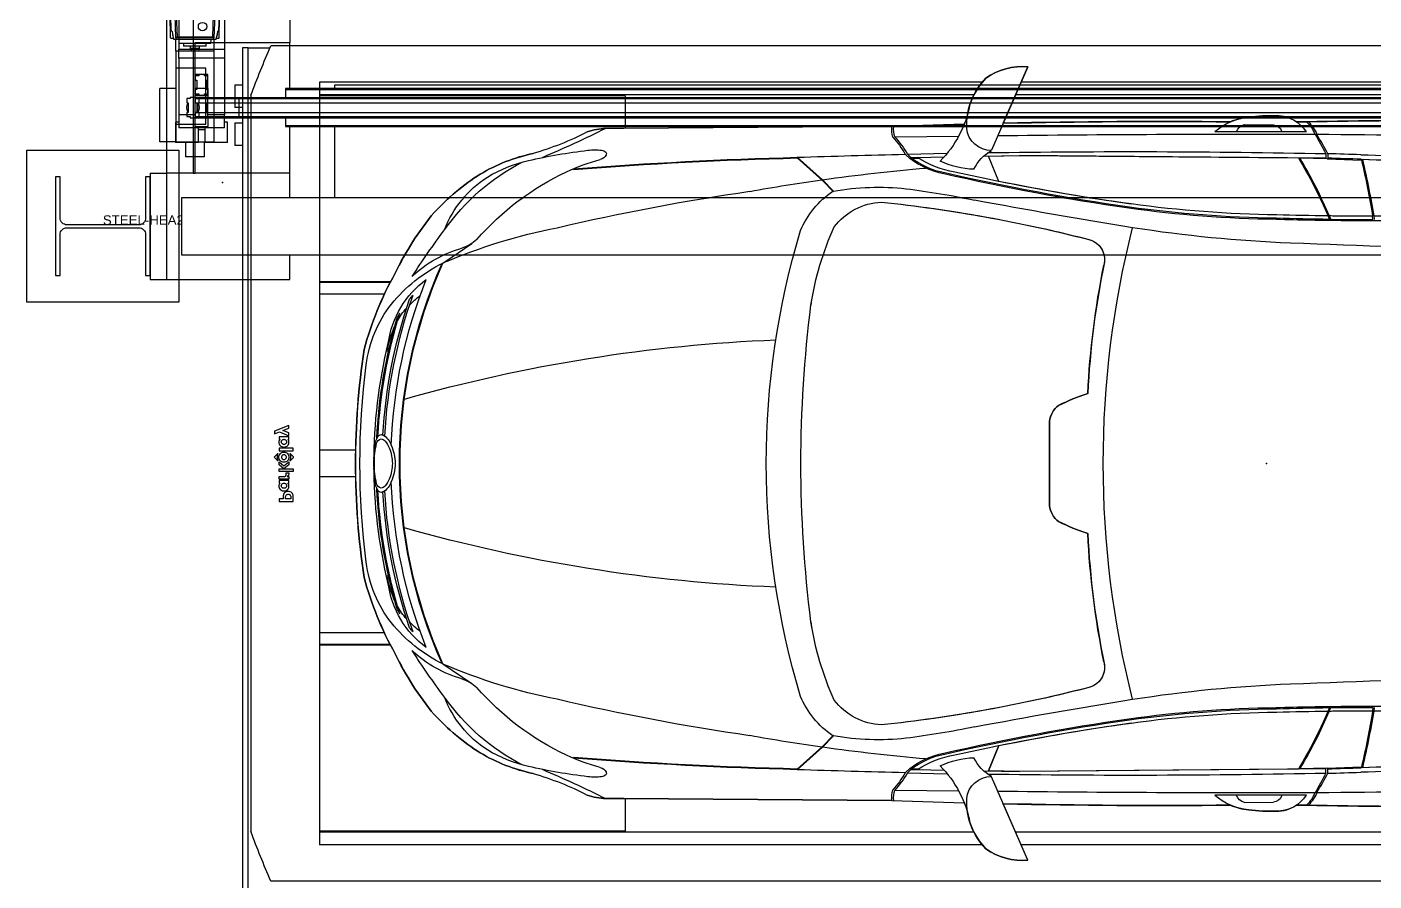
# Model space of a CAD drawing. Header units: millimetres. Extents: x 1221 to 4692, y 1119 to 4782.
# Drawn here: x 3136.9 to 3491.7, y 3840.7 to 4065.7 of the extents above; entities that cross this region are included whole.
import ezdxf

# ---------------------------------------------------------------- set-up
doc = ezdxf.new("R2010")
doc.units = ezdxf.units.MM
doc.set_wipeout_variables(frame=1)
doc.linetypes.add('PHANTOM', pattern=[12.7, 6.35, -1.27, 1.27, -1.27, 1.27, -1.27])
for name, color, linetype in [('PK24-LOGO', 7, 'Continuous'), ('PK24E', 7, 'Continuous'), ('PK24E-COMP-CAR', 7, 'Continuous'), ('PK24E-STRUCT-STEEL', 254, 'Continuous'), ('PKE24E-HIDDEN', 7, 'Continuous')]:
    doc.layers.add(name, color=color, linetype=linetype)
for name, color, linetype, true_color in [('PK24E-COMP-PALLET', 132, 'Continuous', 0x00b7c8), ('PK24E-HELPER', 253, 'PHANTOM', 0xa1a1a1), ('PK24E-SYS-LIFT', 31, 'Continuous', 0xffcc5a), ('PK24E-SYS-SHELF', 31, 'Continuous', 0xffcc5a)]:
    doc.layers.add(name, color=color, linetype=linetype, true_color=true_color)
doc.styles.get("Standard").update_dxf_attribs({"font": 'arial.ttf'})

# ---------------------------------------------------------------- blocks, each defined once
blk = doc.blocks.new('ELIFTTT-CHASIS--TOP-COMP-PKE24')
at = {"layer": 'PK24E-HELPER'}
blk.add_point((0, -167.5), dxfattribs=at)
at = {"layer": 'PK24E-SYS-LIFT'}
for p, q in [((-288.64, -117.85), (-288.75, -111.75)), ((-288.71, -111.75), (-288.56, -116.1)), ((-287.24, -117.91), (-287.46, -111.91)), ((-287.16, -111.91), (-286.95, -117.61)), ((-277.55, -117.61), (-277.34, -111.91)), ((-277.04, -111.91), (-277.26, -117.91)), ((-275.94, -116.1), (-275.79, -111.75)), ((-275.86, -117.85), (-275.75, -111.75)), ((-288.32, -116.1), (-288.56, -116.1)), ((-275.94, -116.1), (-276.18, -116.1)), ((-275.96, -115.62), (-275.92, -115.63)), ((-287.89, -118.05), (-288.44, -118.05)), ((-287.22, -118.3), (-287.82, -118.3)), ((-287.25, -121.25), (-287.25, -118.3)), ((-287.24, -117.91), (-286.95, -117.61)), ((-277.26, -117.91), (-287.24, -117.91)), ((-287.24, -117.91), (-287.22, -118.3)), ((-277.28, -118.3), (-287.22, -118.3)), ((-286.95, -117.61), (-277.55, -117.61)), ((-286.53, -118.3), (-286.47, -119.4)), ((-278.03, -119.4), (-286.47, -119.4)), ((-285.25, -119.4), (-285.25, -120.1)), ((-279.25, -120.1), (-285.25, -120.1)), ((-283.5, -120.1), (-283.5, -120.6)), ((-283.5, -120.6), (-283.4, -120.7)), ((-283.5, -120.6), (-281, -120.6)), ((-281.1, -120.7), (-281, -120.6)), ((-281, -120.6), (-281, -120.1)), ((-279.25, -120.1), (-279.25, -119.4)), ((-278.03, -119.4), (-277.97, -118.3)), ((-277.55, -117.61), (-277.26, -117.91)), ((-277.28, -118.3), (-277.26, -117.91)), ((-276.68, -118.3), (-277.28, -118.3)), ((-277.25, -118.3), (-277.25, -121.25)), ((-276.06, -118.05), (-276.61, -118.05)), ((-287.25, -121.25), (-277.25, -121.25)), ((-287.25, -121.25), (-287.25, -125.85)), ((-281.1, -120.7), (-283.4, -120.7)), ((-283.25, -120.7), (-283.25, -121.25)), ((-281.25, -121.25), (-281.25, -120.7)), ((-277.25, -121.25), (-277.25, -145.25)), ((-279.35, -125.85), (-287.25, -125.85)), ((-287.25, -125.85), (-287.25, -140.65)), ((-279.35, -140.65), (-279.35, -125.85)), ((-291.45, -145.25), (-291.45, -131.25)), ((-287.25, -131.25), (-291.45, -131.25)), ((-284.4, -133.88), (-284.4, -134.98)), ((-283.48, -133.88), (-284.4, -133.88)), ((-282.02, -133.55), (-283.48, -133.55)), ((-283.48, -133.55), (-283.48, -133.88)), ((-282.02, -133.88), (-282.02, -133.55)), ((-281.1, -133.88), (-282.02, -133.88)), ((-281.1, -134.98), (-281.1, -133.88)), ((-284.4, -134.98), (-284.02, -134.98)), ((-284.4, -137.52), (-284.4, -138.62)), ((-284.02, -137.52), (-284.4, -137.52)), ((-284.02, -134.98), (-284.02, -137.52)), ((-281.48, -134.98), (-281.1, -134.98)), ((-281.48, -137.52), (-281.48, -134.98)), ((-281.1, -137.52), (-281.48, -137.52)), ((-281.1, -138.62), (-281.1, -137.52)), ((-287.25, -140.65), (-279.35, -140.65)), ((-287.25, -140.65), (-287.25, -145.25)), ((-284.4, -138.62), (-283.48, -138.62)), ((-283.48, -138.62), (-283.48, -138.95)), ((-283.48, -138.95), (-282.02, -138.95)), ((-282.02, -138.62), (-281.1, -138.62)), ((-282.02, -138.95), (-282.02, -138.62)), ((-287.25, -145.25), (-291.45, -145.25)), ((-287.25, -145.25), (-277.25, -145.25)), ((-284.75, -145.25), (-284.75, -149.25)), ((-279.75, -149.25), (-279.75, -145.25)), ((-279.75, -149.25), (-284.75, -149.25))]:
    blk.add_line(p, q, dxfattribs=at)
blk.add_circle((-280.25, -114.91), 1.1, dxfattribs=at)
for centre, radius, start, end in [((-287.75, -117), 0.45, 155.4253, 227.7547), ((-276.75, -117), 0.45, 312.2453, 24.5747), ((-288.44, -117.85), 0.2, 181, 270), ((-276.06, -117.85), 0.2, 270, 359), ((-282.75, -136.25), 1.72, 137.63, 222.37), ((-282.75, -136.25), 1.72, 317.63, 42.37)]:
    blk.add_arc(centre, radius, start, end, dxfattribs=at)
for centre, start_param, end_param in [((-258.83, -111.06), 1.745058, 1.81444), ((-305.67, -111.06), 4.468745, 4.538127)]:
    blk.add_ellipse(centre, major_axis=(0, 29.91), ratio=0.99939, start_param=start_param, end_param=end_param, dxfattribs=at)
for points, knots in [([(-288.32, -116.1), (-288.31, -116.11), (-288.29, -116.12), (-288.28, -116.18), (-288.27, -116.23), (-288.26, -116.25)], [0, 0, 0, 0, 0.43316, 0.866317, 1, 1, 1, 1]), ([(-276.24, -116.25), (-276.23, -116.21), (-276.21, -116.14), (-276.19, -116.1), (-276.19, -116.1), (-276.18, -116.1)], [0, 0, 0, 0, 0.432931, 0.865827, 1, 1, 1, 1]), ([(-275.92, -114.19), (-275.92, -114.19), (-275.93, -114.2), (-275.94, -114.28), (-275.96, -114.44), (-275.97, -114.66), (-275.99, -114.9), (-275.99, -115.15), (-275.99, -115.36), (-275.98, -115.53), (-275.97, -115.62), (-275.97, -115.62), (-275.96, -115.61)], [0, 0, 0, 0, 0.009511, 0.124894, 0.240611, 0.356456, 0.472081, 0.587302, 0.702221, 0.817124, 0.932235, 1, 1, 1, 1]), ([(-275.89, -114.18), (-275.89, -114.18), (-275.89, -114.16), (-275.89, -114.22), (-275.9, -114.37), (-275.9, -114.62), (-275.9, -114.9), (-275.91, -115.18), (-275.91, -115.43), (-275.92, -115.58), (-275.92, -115.64), (-275.92, -115.63), (-275.92, -115.63)], [0, 0, 0, 0, 0.000422, 0.125216, 0.249969, 0.374831, 0.499914, 0.625089, 0.750116, 0.875001, 0.999834, 1, 1, 1, 1]), ([(-275.92, -115.24), (-275.92, -115.23), (-275.92, -115.15), (-275.91, -114.97), (-275.9, -114.73), (-275.9, -114.53), (-275.9, -114.43), (-275.9, -114.39)], [0, 0, 0, 0, 0.041978, 0.30628, 0.570431, 0.834353, 1, 1, 1, 1]), ([(-287.83, -118.28), (-287.83, -118.28), (-287.83, -118.3), (-287.82, -118.3), (-287.82, -118.3)], [0, 0, 0, 0, 0.485402, 1, 1, 1, 1]), ([(-276.68, -118.3), (-276.68, -118.3), (-276.67, -118.3), (-276.67, -118.28), (-276.67, -118.28)], [0, 0, 0, 0, 0.487803, 1, 1, 1, 1]), ([(-282.09, -121.25), (-282.11, -121.24), (-282.16, -121.21), (-282.25, -121.2), (-282.34, -121.21), (-282.39, -121.24), (-282.41, -121.25)], [0, 0, 0, 0, 0.230406, 0.49981, 0.78779, 1, 1, 1, 1])]:
    blk.add_open_spline(points, degree=3, knots=knots, dxfattribs=at)
blk = doc.blocks.new('STEEL-HEA260--TOP-STRUCT-PK24')
at = {"layer": 'PK24E-STRUCT-STEEL', "color": 8, "true_color": 0x808080}
blk.add_lwpolyline([(11.25, 13), (11.25, 2.175, -0.4142136), (9.45, 0.375), (-9.45, 0.375, -0.4142136), (-11.25, 2.175), (-11.25, 13), (-12.5, 13), (-12.5, -13), (-11.25, -13), (-11.25, -2.175, -0.4142136), (-9.45, -0.375), (9.45, -0.375, -0.4142136), (11.25, -2.175), (11.25, -13), (12.5, -13), (12.5, 13)], format="xyb", close=True, dxfattribs=at)
at = {"layer": 'PKE24E-HIDDEN'}
blk.add_attdef('COMP_TYPE', (0, 0.375), '', height=2.5, dxfattribs=at)
blk = doc.blocks.new('STEEL-HEA260-WPLATE-TOP-STRUCT-PK24')
at = {"layer": 'PK24E-STRUCT-STEEL', "color": 8, "true_color": 0x808080}
blk.add_lwpolyline([(-20, 20), (20, 20), (20, -20), (-20, -20)], close=True, dxfattribs=at)
blk.add_blockref('STEEL-HEA260--TOP-STRUCT-PK24', (0, 0)).add_auto_attribs({'COMP_TYPE': 'STEEL-HEA260--TOP-STRUCT-PK24'})
blk = doc.blocks.new('ELIFT-COLUMNS--TOP-COMP-PKE24')
blk.add_blockref('STEEL-HEA260-WPLATE-TOP-STRUCT-PK24', (-306.5, -167.5))
blk = doc.blocks.new('ELIFT-CW--TOP-COMP-PKE24')
at = {"layer": 'PK24E-SYS-LIFT'}
for p, q in [((-12.85, 145.45), (-12.85, 140.1)), ((-6.85, 145.45), (-12.85, 145.45)), ((-6.85, 141.6), (-6.85, 145.45)), ((-5.15, 142.1), (-6.85, 142.1)), ((-5.15, 145.45), (-5.15, 141.6)), ((0.85, 145.45), (-5.15, 145.45)), ((0.85, 140.1), (0.85, 145.45)), ((-12, 140.1), (-12.85, 140.1)), ((0, 141.6), (-12, 141.6)), ((-12, 141.6), (-12, 138.15)), ((-7.65, 137.9), (-7.65, 138.95)), ((-7.65, 138.95), (-4.35, 138.95)), ((-7.65, 138.62), (-6.73, 138.62)), ((-7.65, 137.52), (-7.65, 138.62)), ((-6.73, 138.95), (-5.27, 138.95)), ((-6.73, 138.62), (-6.73, 138.95)), ((-5.27, 138.95), (-5.27, 138.62)), ((-5.27, 138.62), (-4.35, 138.62)), ((-4.35, 138.95), (-4.35, 137.9)), ((-4.35, 138.62), (-4.35, 137.52)), ((0, 138.15), (0, 141.6)), ((0.85, 140.1), (0, 140.1)), ((-12, 123.18), (-12, 138.15)), ((-7.65, 138.15), (-12, 138.15)), ((-7.27, 137.52), (-7.65, 137.52)), ((-7.65, 137.52), (-7.65, 134.98)), ((-7.65, 133.88), (-7.65, 134.98)), ((-7.65, 134.98), (-7.27, 134.98)), ((-7.27, 134.98), (-7.27, 137.52)), ((-4.73, 137.52), (-4.73, 134.98)), ((-4.35, 137.52), (-4.73, 137.52)), ((-4.73, 134.98), (-4.35, 134.98)), ((0, 138.15), (-4.35, 138.15)), ((-4.35, 137.52), (-4.35, 134.98)), ((-4.35, 134.98), (-4.35, 133.88)), ((0, 123.18), (0, 138.15)), ((-7.65, 133.55), (-7.65, 134.6)), ((-6.73, 133.88), (-7.65, 133.88)), ((-4.35, 133.55), (-7.65, 133.55)), ((-7.65, 131.9), (-7.65, 132.95)), ((-7.65, 132.95), (-4.35, 132.95)), ((-7.65, 132.62), (-6.73, 132.62)), ((-7.65, 131.52), (-7.65, 132.62)), ((-7.27, 131.52), (-7.65, 131.52)), ((-7.65, 131.52), (-7.65, 128.98)), ((-7.27, 128.98), (-7.27, 131.52)), ((-6.73, 133.55), (-6.73, 133.88)), ((-5.27, 133.55), (-6.73, 133.55)), ((-6.73, 132.95), (-5.27, 132.95)), ((-6.73, 132.62), (-6.73, 132.95)), ((-5.27, 133.88), (-5.27, 133.55)), ((-4.35, 133.88), (-5.27, 133.88)), ((-5.27, 132.95), (-5.27, 132.62)), ((-5.27, 132.62), (-4.35, 132.62)), ((-4.73, 131.52), (-4.73, 128.98)), ((-4.35, 131.52), (-4.73, 131.52)), ((-4.35, 134.6), (-4.35, 133.55)), ((-4.35, 132.95), (-4.35, 131.9)), ((-4.35, 132.62), (-4.35, 131.52)), ((-4.35, 131.52), (-4.35, 128.98)), ((-7.65, 127.88), (-7.65, 128.98)), ((-7.65, 128.98), (-7.27, 128.98)), ((-7.65, 127.55), (-7.65, 128.6)), ((-6.73, 127.88), (-7.65, 127.88)), ((-6.73, 127.55), (-6.73, 127.88)), ((-5.27, 127.88), (-5.27, 127.55)), ((-4.35, 127.88), (-5.27, 127.88)), ((-4.73, 128.98), (-4.35, 128.98)), ((-4.35, 128.98), (-4.35, 127.88)), ((-4.35, 128.6), (-4.35, 127.55)), ((-4.35, 127.55), (-7.65, 127.55)), ((-5.27, 127.55), (-6.73, 127.55)), ((0, 123.18), (-12, 123.18)), ((-12, 120.81), (-12, 123.18)), ((0, 120.81), (-12, 120.81)), ((-12, 120.81), (-12, -120.81)), ((0, 123.18), (0, 120.81)), ((0, 120.81), (0, -120.81)), ((-12, -120.81), (0, -120.81)), ((-12, -123.18), (-12, -120.81)), ((-12, -123.18), (-12, -138.15)), ((0, -123.18), (-12, -123.18)), ((0, -120.81), (0, -123.18)), ((0, -123.18), (0, -138.15)), ((-7.65, -127.55), (-7.65, -128.6)), ((-4.35, -127.55), (-7.65, -127.55)), ((-6.73, -127.55), (-6.73, -127.88)), ((-5.27, -127.55), (-6.73, -127.55)), ((-5.27, -127.88), (-5.27, -127.55)), ((-4.35, -128.6), (-4.35, -127.55)), ((-7.65, -127.88), (-7.65, -128.98)), ((-6.73, -127.88), (-7.65, -127.88)), ((-7.65, -128.98), (-7.27, -128.98)), ((-7.65, -131.52), (-7.65, -128.98)), ((-7.27, -128.98), (-7.27, -131.52)), ((-4.35, -127.88), (-5.27, -127.88)), ((-4.73, -128.98), (-4.35, -128.98)), ((-4.73, -131.52), (-4.73, -128.98)), ((-4.35, -128.98), (-4.35, -127.88)), ((-4.35, -131.52), (-4.35, -128.98)), ((-7.65, -131.52), (-7.65, -132.62)), ((-7.27, -131.52), (-7.65, -131.52)), ((-7.65, -131.9), (-7.65, -132.95)), ((-7.65, -132.62), (-6.73, -132.62)), ((-7.65, -132.95), (-4.35, -132.95)), ((-7.65, -133.55), (-7.65, -134.6)), ((-4.35, -133.55), (-7.65, -133.55)), ((-7.65, -133.88), (-7.65, -134.98)), ((-6.73, -133.88), (-7.65, -133.88)), ((-6.73, -132.62), (-6.73, -132.95)), ((-6.73, -132.95), (-5.27, -132.95)), ((-6.73, -133.55), (-6.73, -133.88)), ((-5.27, -133.55), (-6.73, -133.55)), ((-5.27, -132.62), (-4.35, -132.62)), ((-5.27, -132.95), (-5.27, -132.62)), ((-5.27, -133.88), (-5.27, -133.55)), ((-4.35, -133.88), (-5.27, -133.88)), ((-4.35, -131.52), (-4.73, -131.52)), ((-4.35, -132.62), (-4.35, -131.52)), ((-4.35, -132.95), (-4.35, -131.9)), ((-4.35, -134.6), (-4.35, -133.55)), ((-4.35, -134.98), (-4.35, -133.88)), ((-7.65, -138.15), (-12, -138.15)), ((-12, -138.15), (-12, -141.6)), ((-7.65, -134.98), (-7.27, -134.98)), ((-7.65, -137.52), (-7.65, -134.98)), ((-7.65, -137.52), (-7.65, -138.62)), ((-7.27, -137.52), (-7.65, -137.52)), ((-7.65, -137.9), (-7.65, -138.95)), ((-7.27, -134.98), (-7.27, -137.52)), ((-4.73, -134.98), (-4.35, -134.98)), ((-4.73, -137.52), (-4.73, -134.98)), ((-4.35, -137.52), (-4.73, -137.52)), ((-4.35, -137.52), (-4.35, -134.98)), ((-4.35, -138.62), (-4.35, -137.52)), ((-4.35, -138.95), (-4.35, -137.9)), ((0, -138.15), (-4.35, -138.15)), ((0, -141.6), (0, -138.15)), ((-12.85, -140.1), (-12.85, -145.45)), ((-12, -140.1), (-12.85, -140.1)), ((0, -141.6), (-12, -141.6)), ((-7.65, -138.62), (-6.73, -138.62)), ((-7.65, -138.95), (-4.35, -138.95)), ((-6.85, -145.45), (-6.85, -141.6)), ((-6.73, -138.62), (-6.73, -138.95)), ((-6.73, -138.95), (-5.27, -138.95)), ((-5.27, -138.62), (-4.35, -138.62)), ((-5.27, -138.95), (-5.27, -138.62)), ((-5.15, -141.6), (-5.15, -145.45)), ((0.85, -140.1), (0, -140.1)), ((0.85, -145.45), (0.85, -140.1)), ((-6.85, -145.45), (-12.85, -145.45)), ((-5.15, -142.1), (-6.85, -142.1)), ((0.85, -145.45), (-5.15, -145.45))]:
    blk.add_line(p, q, dxfattribs=at)
blk = doc.blocks.new('ELIFT-DU--TOP-COMP-PKE24')
at = {"layer": 'PK24E-SYS-LIFT', "linetype": 'Continuous', "lineweight": 25}
for p, q in [((-289.75, 153.5), (-289.75, -153.5)), ((-282.75, 153.5), (-282.75, -153.5)), ((-257.25, 119.1), (-257.25, -119.1)), ((-282.15, -119.1), (-257.25, -119.1)), ((-282.15, -153.5), (-282.15, -119.1)), ((-257.25, -131.25), (-257.25, -119.1)), ((-278.75, -131.25), (-282.15, -131.25)), ((-278.75, -133.55), (-278.75, -131.25)), ((279.63, -131.25), (-258.37, -131.25)), ((-258.37, -131.25), (-258.37, -131.55)), ((-245.37, -130.25), (266.63, -130.25)), ((-245.37, -131.25), (-245.37, -130.25)), ((-282.15, -133.55), (-270.56, -133.55)), ((-282.15, -133.88), (-270.56, -133.88)), ((-270.56, -133.88), (-270.56, -133.55)), ((-270.56, -133.55), (294.94, -133.55)), ((-270.56, -133.88), (294.94, -133.88)), ((-270.56, -134.98), (-270.56, -133.88)), ((279.63, -131.55), (-258.37, -131.55)), ((-258.37, -131.55), (-258.37, -133.55)), ((-282.15, -134.98), (-270.56, -134.98)), ((-282.15, -137.52), (-270.56, -137.52)), ((-270.56, -134.98), (294.94, -134.98)), ((-270.56, -137.52), (-270.56, -134.98)), ((-270.56, -138.62), (-270.56, -137.52)), ((-270.56, -137.52), (294.94, -137.52)), ((-282.15, -138.62), (-270.56, -138.62)), ((-282.15, -138.95), (-270.56, -138.95)), ((-282.15, -141.25), (-278.75, -141.25)), ((-278.75, -141.25), (-278.75, -138.95)), ((-270.56, -138.62), (294.94, -138.62)), ((-270.56, -138.95), (-270.56, -138.62)), ((-270.56, -138.95), (294.94, -138.95)), ((-258.37, -138.95), (-258.37, -140.95)), ((-258.37, -140.95), (-258.37, -141.25)), ((-258.37, -140.95), (279.63, -140.95)), ((-258.37, -141.25), (279.63, -141.25)), ((-257.25, -153.5), (-257.25, -141.25)), ((-294, -153.5), (-289.75, -153.5)), ((-294, -153.5), (-294, -181.5)), ((-282.75, -153.5), (-289.75, -153.5)), ((-289.75, -153.5), (-289.75, -181.5)), ((-282.75, -153.5), (-282.15, -153.5)), ((-257.25, -153.5), (-282.15, -153.5)), ((-294, -181.5), (-289.75, -181.5)), ((-289.75, -181.5), (-257.25, -181.5))]:
    blk.add_line(p, q, dxfattribs=at)
blk.add_blockref('ELIFT-CW--TOP-COMP-PKE24', (-274.5, 0))
blk.add_wipeout([(-285.75, -175), (-285.75, -160), (307, -160), (307, -175)])
for p, q in [((-245.37, -160), (-245.37, -141.25)), ((-257.25, -160), (-257.25, -153.5)), ((307, -160), (-285.75, -160)), ((-285.75, -160), (-285.75, -175)), ((-285.75, -175), (307, -175)), ((-257.25, -181.5), (-257.25, -175))]:
    blk.add_line(p, q, dxfattribs=at)
blk = doc.blocks.new('ELIFTTT--WDU-TOP-SYS-PKE24')
for name in ['ELIFT-COLUMNS--TOP-COMP-PKE24', 'ELIFTTT-CHASIS--TOP-COMP-PKE24']:
    blk.add_blockref(name, (0, 0))
blk.add_blockref('ELIFT-DU--TOP-COMP-PKE24', (0, 0))
blk = doc.blocks.new('SEDAN---TOP-COMP-PKE24')
at = {"layer": 'PK24E-COMP-CAR'}
for p, q in [((-62.86, 104.5), (-72.44, 82.5)), ((-98.66, 88.8), (-169.27, 88.29)), ((-98.66, 88.8), (-79.61, 89.39)), ((-5.82, 89.3), (1.87, 89.25)), ((-169.27, 88.29), (-174, 88.29)), ((-97.93, 86.02), (-81.06, 86.26)), ((10.5, 87.37), (-13.63, 87.41)), ((-94.58, 81.49), (-84.09, 81.71)), ((15.63, 81.62), (15.63, 80.46)), ((-116.92, 74.75), (-123.58, 80.66)), ((-116.92, 74.58), (-123.58, 80.49)), ((-95.15, 81.48), (-93.97, 80.32)), ((-94.58, 81.49), (-93.64, 80.58)), ((-93.64, 80.58), (-91.91, 80.62)), ((-93.36, 80.34), (-91.61, 80.39)), ((-91.91, 80.62), (-84.91, 80.75)), ((-74.57, 80.93), (-65.09, 81.1)), ((-70.54, 74.33), (-73.22, 80.95)), ((15.63, 80.44), (-65.09, 81.1)), ((16.01, 80.23), (8.78, 80.42)), ((16.01, 80.23), (25.03, 79.95)), ((16.15, 81.61), (16.15, 80.46)), ((-114.09, 71.73), (-116.92, 74.75)), ((-114.09, 71.56), (-116.92, 74.58)), ((16.52, 65.21), (16.91, 64.26)), ((16.91, 64.26), (28.03, 64.26)), ((28.03, 64.26), (27.9, 65.14)), ((-216.91, 52.81), (-209.34, 57.94)), ((-57.16, 11.11), (-57.16, -11.11)), ((-216.91, -52.81), (-209.34, -57.94)), ((16.52, -65.21), (16.91, -64.26)), ((16.91, -64.26), (28.03, -64.26)), ((28.03, -64.26), (27.9, -65.14)), ((-114.09, -71.56), (-116.92, -74.58)), ((-114.09, -71.73), (-116.92, -74.75)), ((-70.54, -74.33), (-73.22, -80.95)), ((-116.92, -74.58), (-123.58, -80.49)), ((-116.92, -74.75), (-123.58, -80.66)), ((-95.15, -81.48), (-93.97, -80.32)), ((-94.58, -81.49), (-93.64, -80.58)), ((-94.58, -81.49), (-84.09, -81.71)), ((-93.64, -80.58), (-91.91, -80.62)), ((-93.36, -80.34), (-91.61, -80.39)), ((-91.91, -80.62), (-84.91, -80.75)), ((-74.57, -80.93), (-65.09, -81.1)), ((15.63, -80.44), (-65.09, -81.1)), ((16.01, -80.23), (8.78, -80.42)), ((15.63, -81.62), (15.63, -80.46)), ((16.01, -80.23), (25.03, -79.95)), ((16.15, -81.61), (16.15, -80.46)), ((-62.86, -104.5), (-72.44, -82.5)), ((-169.27, -88.29), (-174, -88.29)), ((-98.66, -88.8), (-169.27, -88.29)), ((-97.93, -86.02), (-81.06, -86.26)), ((10.5, -87.37), (-13.63, -87.41)), ((-98.66, -88.8), (-79.61, -89.39)), ((-5.82, -89.3), (1.87, -89.25))]:
    blk.add_line(p, q, dxfattribs=at)
blk.add_lwpolyline([(97.78, -90.23, -0.008053), (10.57, -90.02, -0.000309), (7.83, -90.05, -0.150488), (2.6, -91.59, -0.044865), (-4.76, -91.22, -0.077763), (-9.49, -90.01, -0.007742), (-69.33, -89.64), (-62.86, -104.5, -0.182926), (-73.91, -101.48, -0.158163), (-78.74, -91.93, 0.023024), (-79.61, -89.39), (-98.66, -88.8), (-169.27, -88.29), (-174, -88.29, -0.075259), (-178.89, -87.33, 0.049447), (-193.17, -81.68, -0.080698), (-207.09, -76.23, -0.062715), (-219.23, -66.14, -0.061643), (-229.5, -50.11, -0.061425), (-237.69, -30.02, -0.075225), (-237.69, 30.02, -0.061425), (-229.5, 50.11, -0.061643), (-219.23, 66.14, -0.062715), (-207.09, 76.23, -0.080698), (-193.17, 81.68, 0.049447), (-178.89, 87.33, -0.075259), (-174, 88.29), (-169.27, 88.29), (-98.66, 88.8), (-79.61, 89.39, 0.023024), (-78.74, 91.93, -0.158163), (-73.91, 101.48, -0.182926), (-62.86, 104.5), (-69.33, 89.64, -0.007742), (-9.49, 90.01, -0.077763), (-4.76, 91.22, -0.044865), (2.6, 91.59, -0.150488), (7.83, 90.05, -0.000309), (10.57, 90.02, -0.008053), (97.78, 90.23)], format="xyb", dxfattribs=at)
for points in [[(-65.09, 81.1), (-73.22, 80.95), (-70.53, 74.32, 0.014822), (-35.67, 68.36, 0.030043), (2.71, 65.49, 0.004063), (16.22, 65.21, 0.035411), (8.42, 80.5)], [(25.28, 80.15, -0.016235), (28.25, 65.14, 0.00745), (54.29, 65.56, 0.017199), (86.77, 67.51, 0.008624), (85.26, 77.28, 0.007485)], [(-101.46, 68.87, 0.21976), (-113.83, 62.35, 0.069678), (-119.98, 41.74, 0.063275), (-119.98, -41.74, 0.069678), (-113.83, -62.35, 0.21976), (-101.46, -68.87, 0.037117), (-46.41, -58.91, 0.360325), (-42.69, -53.02, -0.038423), (-47.08, -18.45, -0.032223), (-54.77, -15.32, -0.201945), (-57.16, -11.11), (-57.16, 11.11, -0.201945), (-54.77, 15.32, -0.032223), (-47.08, 18.45, -0.038423), (-42.69, 53.02, 0.360325), (-46.41, 58.91, 0.037117)], [(-35.67, -68.36, 0.014822), (-70.53, -74.32), (-73.22, -80.95), (-65.09, -81.1), (8.42, -80.5, 0.035411), (16.22, -65.21, 0.004063), (2.71, -65.49, 0.030043)], [(28.25, -65.14, -0.016235), (25.28, -80.15, 0.007485), (85.26, -77.28, 0.008624), (86.77, -67.51, 0.017199), (54.29, -65.56, 0.00745)]]:
    blk.add_lwpolyline(points, format="xyb", close=True, dxfattribs=at)
for centre, radius, start, end in [((-64.4, 88.4), 16.17, 84.5375, 126.0025), ((-61.6, 89.26), 17.35, 135.2065, 183.224), ((-106.68, 100.05), 29.09, 315.424, 349.2913), ((-88.33, 88.24), 10.35, 176.9022, 192.453), ((-90.22, 88.08), 7.98, 174.7847, 194.9697), ((-27.52, -1842.23), 1932.32, 89.46551, 91.2399), ((-3.27, 75.49), 15.8, 95.4125, 130.9847), ((-5.03, 86.36), 3.04, 105.091, 158.8834), ((0.97, 50.47), 41.15, 87.7248, 98.0001), ((1.53, 86.64), 2.64, 20.8811, 82.6101), ((2.73, 82.33), 9.26, 33.0251, 90.7991), ((-19.05, -2122.12), 2212.33, 89.23306, 89.30384), ((60.59, -2617.2), 2707.68, 89.21283, 91.05848), ((2.79, 82.38), 10.9, 23.5779, 44.4636), ((2.01, 81.41), 12.48, 25.2884, 43.4409), ((-214.5, 156.5), 77.8, 285.9155, 297.2387), ((-297.73, 335.52), 276.47, 292.7519, 296.5872), ((-173.26, 71.64), 16.67, 92.5187, 109.7343), ((-120.33, 66.66), 29.22, 30.4712, 41.4579), ((-112.63, 71.62), 20.57, 28.6754, 44.4041), ((-72.64, 88.8), 6.31, 184.7355, 271.8294), ((-4.65, -5675.73), 5762.5, 89.826757, 90.657219), ((-55.59, 45.28), 79.96, 27.0266, 31.2322), ((0.75, -2315.17), 2401.94, 87.31052, 89.70092), ((400.86, 299.68), 442.21, 208.7857, 209.5474), ((-183.36, 36.09), 46.63, 102.1421, 120.5966), ((-161.84, -60.16), 143.68, 96.751, 103.0827), ((-176.92, 69.41), 13.23, 82.1737, 97.8561), ((-175.21, 80.92), 1.6, 41.6512, 86.9746), ((-174.55, 81.55), 0.692, 341.7255, 38.8125), ((-66.73, 72.51), 11.5, 119.7345, 154.246), ((-36.58, -2440.23), 2522.39, 88.81394, 90.83629), ((-170.4, 29.26), 56.29, 117.1325, 144.9762), ((-186.34, 43.99), 36.69, 102.6348, 120.9753), ((-160.31, 24.5), 57.62, 105.3002, 114.6581), ((-95.87, -1030.07), 1111.07, 91.42921, 94.47226), ((-95.87, -1030.24), 1111.07, 91.42921, 94.47226), ((-176.09, 82.51), 2.49, 283.1984, 331.9154), ((-36.32, -2454.38), 2536.54, 91.32888, 91.97137), ((-80.5, 98.49), 22.61, 233.4438, 258.5287), ((-80.74, 97.3), 21.15, 232.2694, 259.1312), ((-78.45, 100.5), 24, 235.8879, 261.2775), ((-76.49, 99.59), 22.08, 244.6304, 268.4473), ((-95.53, 17.86), 121.37, 22.4976, 31.0717), ((-95.23, 17.86), 121.37, 22.9596, 31.0262), ((114.29, 3096.19), 3016.18, 268.13548, 268.30047), ((47.02, 862.9), 783.05, 267.74093, 268.38698), ((-33.65, -1742.8), 1825.08, 86.20281, 88.16358), ((-40.59, -1924.38), 2005.61, 86.33841, 88.1264), ((-204.64, 26.99), 235.7, 9.3153, 12.9871), ((-204.34, 26.99), 235.7, 9.0956, 13.0385), ((-173.07, 23), 63.18, 122.5877, 136.9421), ((-189.22, 50.92), 29.29, 123.1182, 158.6656), ((-152.98, 10.65), 73.28, 115.3484, 138.6962), ((-45, -438.56), 518.32, 97.995, 100.1199), ((-43.08, -455.9), 535.77, 94.9919, 97.9221), ((48.2, 656.1), 594.88, 257.06162, 261.83817), ((50.14, 668.51), 607.14, 257.16578, 261.83301), ((47.41, 659.23), 596.69, 257.46559, 261.99639), ((-52.64, -509.63), 587.29, 98.16734, 103.21053), ((-101.49, 52.6), 22.96, 123.6769, 157.6102), ((-102.26, 4.78), 67.99, 83.8009, 100.0181), ((-118.87, -126.79), 200.59, 77.923, 83.141), ((-100.59, 52.21), 16.68, 92.9735, 142.5507), ((-140.88, -306.38), 377.31, 75.6057, 84.0024), ((209.43, 1589.03), 1546.4, 259.32932, 260.89545), ((7.21, 382.52), 317.96, 262.1703, 269.1694), ((7.37, 386.04), 320.58, 262.2841, 269.1673), ((-159.64, 16.61), 77.48, 140.2708, 154.3805), ((7.17, 381.59), 317.33, 262.1349, 269.1704), ((26.5, 878.44), 814.5, 268.31692, 269.60026), ((26.62, 883.44), 819.2, 268.31952, 269.29918), ((26.97, 896.69), 831.55, 268.32799, 269.25734), ((26.97, 896.69), 831.55, 269.27979, 269.55469), ((27.03, 939.01), 873.87, 269.57288, 270.05711), ((26.45, 924.83), 860.88, 269.62504, 271.86362), ((27.03, 939.01), 873.87, 270.07421, 271.78768), ((-20.48, -83.54), 243.89, 143.4887, 147.0067), ((-158.26, -83.55), 148.45, 101.1054, 113.2737), ((81.19, 0), 212.94, 163.2572, 196.7428), ((-43.31, 30.11), 77.54, 155.4324, 171.3758), ((210.31, 0), 253.31, 165.808, 194.192), ((20.7, 421.08), 363.31, 261.1383, 267.7269), ((-203.41, 26.57), 31.35, 105.5199, 133.6166), ((-214.29, 65.25), 8.83, 286.3623, 315.0949), ((-48.11, 53.72), 5.46, 344.2805, 79.2136), ((396.89, 10097.96), 10047.5, 267.772041, 268.409436), ((-152.11, 6.89), 88.65, 150.8176, 164.8775), ((-199.28, 16.8), 40.1, 116.0817, 141.0743), ((-99.23, 0), 129.15, 155.9157, 204.0843), ((-99.06, 0), 129.15, 155.8616, 204.1384), ((179.75, 7.18), 227.11, 168.5559, 177.1567), ((-206.61, 28.32), 24.95, 126.0607, 172.1709), ((-99.65, -0.01), 130.96, 158.2662, 177.8999), ((-99.67, -0.01), 133.28, 161.0425, 176.7705), ((-99.66, -0.01), 132.78, 160.4779, 176.8863), ((-216.31, 33.98), 12.15, 123.0411, 140.9727), ((-198.32, 21.08), 35.27, 138.6846, 140.9658), ((-205.51, 22.25), 31.83, 141.6601, 173.1733), ((-99.68, 0), 134.56, 162.8481, 176.962), ((-185.33, 17.99), 48.1, 153.192, 155.3203), ((-213.93, 29.41), 17.05, 137.5427, 151.3063), ((208.52, 0), 331.14, 172.7589, 187.2411), ((-99.66, -0.01), 134.86, 163.5999, 177.2039), ((-197.47, 22.79), 34.84, 156.654, 168.918), ((-112.46, -386.64), 419.55, 92.2915, 105.8548), ((-39.3, 0), 200.64, 171.3961, 188.6039), ((-99.69, 0), 135.4, 166.4538, 193.5462), ((-36.68, 0), 202.11, 172.5993, 187.4007), ((-26.66, -42.67), 64.44, 108.4794, 115.8619), ((-50.97, 10.37), 6.23, 127.5597, 173.228), ((-228.37, 3.97), 6.5, 150.9416, 173.9628), ((-233.19, 6.58), 1.02, 63.7035, 147.9621), ((-235.4, 3.07), 5.18, 19.4522, 58.9919), ((-202.83, 0.56), 32.26, 172.7148, 178.7464), ((-212.26, 0.19), 22.72, 166.9051, 180.4687), ((-232.9, 5.01), 1.53, 102.1025, 167.8605), ((-233.52, 4.76), 1.77, 38.8304, 81.862), ((-237.14, 1.55), 6.6, 21.4953, 40.8079), ((-240.92, 0.01), 10.68, 359.9671, 21.793), ((-241.08, 0.02), 11.58, 359.9064, 24.3217), ((-202.83, -0.56), 32.26, 181.2536, 187.2852), ((-212.26, -0.19), 22.72, 179.5313, 193.0949), ((-240.92, -0.01), 10.68, 338.207, 0.0329), ((-241.08, -0.02), 11.58, 335.6783, 0.0936), ((-228.37, -3.97), 6.5, 186.0372, 209.0584), ((-232.9, -5.01), 1.53, 192.1395, 257.8975), ((-99.66, 0.01), 134.86, 182.7961, 196.4001), ((-233.52, -4.76), 1.77, 278.138, 321.1696), ((-235.4, -3.07), 5.18, 301.0081, 340.5478), ((-237.14, -1.55), 6.6, 319.1921, 338.5047), ((-99.65, 0.01), 130.96, 182.1001, 201.7338), ((-99.68, 0), 134.56, 183.038, 197.1519), ((-233.19, -6.58), 1.02, 212.0379, 296.2965), ((-99.67, 0.01), 133.28, 183.2295, 198.9575), ((-99.66, 0.01), 132.78, 183.1137, 199.5221), ((-50.97, -10.37), 6.23, 186.772, 232.4403), ((-112.46, 386.64), 419.55, 254.1452, 267.7085), ((-26.66, 42.67), 64.44, 244.1381, 251.5206), ((179.75, -7.18), 227.11, 182.8433, 191.4441), ((-205.51, -22.25), 31.83, 186.8267, 218.3399), ((-152.11, -6.89), 88.65, 195.1225, 209.1824), ((-197.47, -22.79), 34.84, 191.082, 203.346), ((-206.61, -28.32), 24.95, 187.8291, 233.9393), ((-185.33, -17.99), 48.1, 204.6797, 206.808), ((-213.93, -29.41), 17.05, 208.6937, 222.4573), ((-199.28, -16.8), 40.1, 218.9257, 243.9183), ((-216.31, -33.98), 12.15, 219.0273, 236.9589), ((-43.31, -30.11), 77.54, 188.6242, 204.5676), ((-198.32, -21.08), 35.27, 219.0342, 221.3154), ((-20.48, 83.54), 243.89, 212.9933, 216.5113), ((-203.41, -26.57), 31.35, 226.3834, 254.4801), ((-159.64, -16.61), 77.48, 205.6195, 219.7292), ((-158.26, 83.55), 148.45, 246.7263, 258.8946), ((-48.11, -53.72), 5.46, 280.7864, 15.7195), ((396.89, -10097.96), 10047.5, 91.590564, 92.227959), ((-214.29, -65.25), 8.83, 44.9051, 73.6377), ((-152.98, -10.65), 73.28, 221.3038, 244.6516), ((-140.88, 306.38), 377.31, 275.9976, 284.3943), ((20.7, -421.08), 363.31, 92.2731, 98.8617), ((-170.4, -29.26), 56.29, 215.0238, 242.8675), ((-189.22, -50.92), 29.29, 201.3344, 236.8818), ((-52.64, 509.63), 587.29, 256.78947, 261.83266), ((-101.49, -52.6), 22.96, 202.3898, 236.3231), ((-100.59, -52.21), 16.68, 217.4493, 267.0265), ((209.43, -1589.03), 1546.4, 99.10455, 100.67068), ((-173.07, -23), 63.18, 223.0579, 237.4123), ((48.2, -656.1), 594.88, 98.16183, 102.93838), ((7.17, -381.59), 317.33, 90.8296, 97.8651), ((7.21, -382.52), 317.96, 90.8306, 97.8297), ((7.37, -386.04), 320.58, 90.8327, 97.7159), ((26.5, -878.44), 814.5, 90.39974, 91.68308), ((26.62, -883.44), 819.2, 90.70082, 91.68048), ((26.97, -896.69), 831.55, 90.74266, 91.67201), ((-95.53, -17.86), 121.37, 328.9283, 337.5024), ((-95.23, -17.86), 121.37, 328.9738, 337.0404), ((26.97, -896.69), 831.55, 90.44531, 90.72021), ((27.03, -939.01), 873.87, 89.94289, 90.42712), ((26.45, -924.83), 860.88, 88.13638, 90.37496), ((-204.64, -26.99), 235.7, 347.0129, 350.6847), ((-204.34, -26.99), 235.7, 346.9615, 350.9044), ((27.03, -939.01), 873.87, 88.21232, 89.92579), ((-118.87, 126.79), 200.59, 276.859, 282.077), ((50.14, -668.51), 607.14, 98.16699, 102.83422), ((47.41, -659.23), 596.69, 98.00361, 102.53441), ((-45, 438.56), 518.32, 259.8801, 262.005), ((-102.26, -4.78), 67.99, 259.9819, 276.1991), ((-183.36, -36.09), 46.63, 239.4034, 257.8579), ((-186.34, -43.99), 36.69, 239.0247, 257.3652), ((-160.31, -24.5), 57.62, 245.3419, 254.6998), ((-95.87, 1030.24), 1111.07, 265.52774, 268.57079), ((-95.87, 1030.07), 1111.07, 265.52774, 268.57079), ((-43.08, 455.9), 535.77, 262.0779, 265.0081), ((-80.5, -98.49), 22.61, 101.4713, 126.5562), ((-80.74, -97.3), 21.15, 100.8688, 127.7306), ((-78.45, -100.5), 24, 98.7225, 124.1121), ((-76.49, -99.59), 22.08, 91.5527, 115.3696), ((-66.73, -72.51), 11.5, 205.754, 240.2655), ((-40.59, 1924.38), 2005.61, 271.8736, 273.66159), ((-161.84, 60.16), 143.68, 256.9173, 263.249), ((-297.73, -335.52), 276.47, 63.4128, 67.2481), ((-176.09, -82.51), 2.49, 28.0846, 76.8016), ((-174.55, -81.55), 0.692, 321.1875, 18.2745), ((-36.32, 2454.38), 2536.54, 268.02863, 268.67112), ((-120.33, -66.66), 29.22, 318.5421, 329.5288), ((-112.63, -71.62), 20.57, 315.5959, 331.3246), ((-106.68, -100.05), 29.09, 10.7087, 44.576), ((400.86, -299.68), 442.21, 150.4526, 151.2143), ((47.02, -862.9), 783.05, 91.61302, 92.25907), ((114.29, -3096.19), 3016.18, 91.69953, 91.86452), ((-33.65, 1742.8), 1825.08, 271.83642, 273.79719), ((-214.5, -156.5), 77.8, 62.7613, 74.0845), ((-176.92, -69.41), 13.23, 262.1439, 277.8263), ((-175.21, -80.92), 1.6, 273.0254, 318.3488), ((-72.64, -88.8), 6.31, 88.1706, 175.2645), ((-36.58, 2440.23), 2522.39, 269.16371, 271.18606), ((-55.59, -45.28), 79.96, 328.7678, 332.9734), ((0.75, 2315.17), 2401.94, 270.29908, 272.68948), ((-173.26, -71.64), 16.67, 250.2657, 267.4813), ((-88.33, -88.24), 10.35, 167.547, 183.0978), ((-90.22, -88.08), 7.98, 165.0303, 185.2153), ((-61.6, -89.26), 17.35, 176.776, 224.7935), ((-4.65, 5675.73), 5762.5, 269.342781, 270.173243), ((-3.27, -75.49), 15.8, 229.0153, 264.5875), ((-5.03, -86.36), 3.04, 201.1166, 254.909), ((1.53, -86.64), 2.64, 277.3899, 339.1189), ((2.73, -82.33), 9.26, 269.2009, 326.9749), ((2.79, -82.38), 10.9, 315.5364, 336.4221), ((2.01, -81.41), 12.48, 316.5591, 334.7116), ((-27.52, 1842.23), 1932.32, 268.7601, 270.53449), ((0.97, -50.47), 41.15, 261.9999, 272.2752), ((-19.05, 2122.12), 2212.33, 270.69616, 270.76694), ((60.59, 2617.2), 2707.68, 268.94152, 270.78717), ((-64.4, -88.4), 16.17, 233.9975, 275.4625)]:
    blk.add_arc(centre, radius, start, end, dxfattribs=at)
blk = doc.blocks.new('LOGO----DECOR-PK24')
at = {"layer": 'PK24-LOGO'}
for p, q in [((-10, 2.13), (-8.71, 2.13)), ((-10, -1.62), (-10, 2.13)), ((-9.29, 1.47), (-9.29, 0.11)), ((-8.76, 1.47), (-9.29, 1.47)), ((-9.29, 0.11), (-8.76, 0.11)), ((-8.61, 1.46), (-8.76, 1.47)), ((-8.76, 0.11), (-8.61, 0.13)), ((-8.71, 2.13), (-8.43, 2.11)), ((-8.48, 1.42), (-8.61, 1.46)), ((-8.61, 0.13), (-8.48, 0.17)), ((-8.36, 1.35), (-8.48, 1.42)), ((-8.48, 0.17), (-8.36, 0.23)), ((-8.43, 2.11), (-8.3, 2.07)), ((-8.26, 1.27), (-8.36, 1.35)), ((-8.36, 0.23), (-8.26, 0.31)), ((-8.3, 2.07), (-8.17, 2.03)), ((-8.19, 1.17), (-8.26, 1.27)), ((-8.26, 0.31), (-8.19, 0.41)), ((-8.13, 1.05), (-8.19, 1.17)), ((-8.19, 0.41), (-8.13, 0.53)), ((-8.17, 2.03), (-7.94, 1.9)), ((-8.09, 0.93), (-8.13, 1.05)), ((-8.13, 0.53), (-8.09, 0.66)), ((-8.08, 0.79), (-8.09, 0.93)), ((-8.09, 0.66), (-8.08, 0.79)), ((-7.94, 1.9), (-7.74, 1.74)), ((-7.74, 1.74), (-7.58, 1.55)), ((-7.58, 0.04), (-7.74, -0.16)), ((-7.58, 1.55), (-7.46, 1.32)), ((-7.46, 0.27), (-7.58, 0.04)), ((-7.46, 1.32), (-7.38, 1.06)), ((-7.38, 0.52), (-7.46, 0.27)), ((-7.38, 1.06), (-7.36, 0.79)), ((-7.36, 0.79), (-7.38, 0.52)), ((-7.19, -0.02), (-7.16, 0.13)), ((-7.16, 0.13), (-7.11, 0.26)), ((-7.11, 0.26), (-6.98, 0.49)), ((-6.98, 0.49), (-6.82, 0.68)), ((-6.82, 0.68), (-6.62, 0.82)), ((-6.62, 0.82), (-6.41, 0.92)), ((-6.42, 0.06), (-6.48, -0.05)), ((-6.33, 0.17), (-6.42, 0.06)), ((-6.41, 0.92), (-6.19, 0.98)), ((-6.23, 0.25), (-6.33, 0.17)), ((-6.11, 0.31), (-6.23, 0.25)), ((-6.19, 0.98), (-5.97, 1)), ((-5.98, 0.35), (-6.11, 0.31)), ((-5.84, 0.36), (-5.98, 0.35)), ((-5.97, 1), (-5.74, 0.98)), ((-5.71, 0.35), (-5.84, 0.36)), ((-5.74, 0.98), (-5.53, 0.92)), ((-5.58, 0.31), (-5.71, 0.35)), ((-5.47, 0.24), (-5.58, 0.31)), ((-5.53, 0.92), (-5.35, 0.82)), ((-5.37, 0.16), (-5.47, 0.24)), ((-5.29, 0.06), (-5.37, 0.16)), ((-5.35, 0.82), (-5.21, 0.7)), ((-5.23, -0.06), (-5.29, 0.06)), ((-5.21, 0.7), (-5.21, 0.95)), ((-5.21, 0.95), (-4.5, 0.95)), ((-4.5, 0.95), (-4.5, -1.62)), ((-3.41, 0.95), (-4.11, 0.95)), ((-4.11, 0.95), (-4.11, -1.62)), ((-3.41, 0.53), (-3.41, 0.95)), ((-3.36, 0.62), (-3.41, 0.53)), ((-3.37, -0.03), (-3.32, 0.06)), ((-3.29, 0.71), (-3.36, 0.62)), ((-3.32, 0.06), (-3.26, 0.13)), ((-3.22, 0.78), (-3.29, 0.71)), ((-3.26, 0.13), (-3.19, 0.19)), ((-3.14, 0.84), (-3.22, 0.78)), ((-3.19, 0.19), (-3.11, 0.23)), ((-3.05, 0.89), (-3.14, 0.84)), ((-3.11, 0.23), (-3.02, 0.26)), ((-2.94, 0.92), (-3.05, 0.89)), ((-3.02, 0.26), (-2.92, 0.27)), ((-2.83, 0.94), (-2.94, 0.92)), ((-2.92, 0.27), (-2.42, 0.27)), ((-2.7, 0.95), (-2.83, 0.94)), ((-2.42, 0.95), (-2.7, 0.95)), ((-2.42, 0.27), (-2.42, 0.95)), ((-1.42, 2.13), (-2.13, 2.13)), ((-2.13, 2.13), (-2.13, -1.62)), ((-1.42, -1.62), (-1.42, 2.13)), ((-0.37, 0.95), (-1.42, -0.33)), ((-0.61, -0.33), (0.44, 0.95)), ((0.44, 0.95), (-0.37, 0.95)), ((0.44, 0.19), (0.36, -0.06)), ((0.56, 0.41), (0.44, 0.19)), ((0.72, 0.61), (0.56, 0.41)), ((0.92, 0.77), (0.72, 0.61)), ((0.77, 1.32), (0.79, 1.37)), ((0.78, 1.26), (0.77, 1.32)), ((0.81, 1.24), (0.78, 1.26)), ((0.79, 1.37), (1.61, 2.19)), ((0.85, 1.23), (0.81, 1.24)), ((0.89, 1.24), (0.85, 1.23)), ((1.07, 1.32), (0.89, 1.24)), ((1.15, 0.9), (0.92, 0.77)), ((1.27, 1.37), (1.07, 1.32)), ((1.07, -0.08), (1.13, 0.03)), ((1.13, 0.03), (1.21, 0.12)), ((1.4, 0.98), (1.15, 0.9)), ((1.21, 0.12), (1.3, 0.2)), ((1.46, 1.41), (1.27, 1.37)), ((1.3, 0.2), (1.41, 0.26)), ((1.67, 1), (1.4, 0.98)), ((1.41, 0.26), (1.54, 0.3)), ((1.67, 1.42), (1.46, 1.41)), ((1.54, 0.3), (1.67, 0.31)), ((1.61, 2.19), (1.67, 2.21)), ((1.67, 2.21), (1.73, 2.19)), ((1.87, 1.41), (1.67, 1.42)), ((1.94, 0.98), (1.67, 1)), ((1.67, 0.31), (1.8, 0.3)), ((1.73, 2.19), (2.54, 1.37)), ((1.8, 0.3), (1.92, 0.26)), ((2.07, 1.37), (1.87, 1.41)), ((1.92, 0.26), (2.03, 0.2)), ((2.19, 0.9), (1.94, 0.98)), ((2.03, 0.2), (2.13, 0.12)), ((2.26, 1.32), (2.07, 1.37)), ((2.13, 0.12), (2.2, 0.03)), ((2.41, 0.77), (2.19, 0.9)), ((2.2, 0.03), (2.26, -0.08)), ((2.45, 1.24), (2.26, 1.32)), ((2.61, 0.61), (2.41, 0.77)), ((2.48, 1.23), (2.45, 1.24)), ((2.52, 1.24), (2.48, 1.23)), ((2.55, 1.26), (2.52, 1.24)), ((2.54, 1.37), (2.57, 1.32)), ((2.57, 1.32), (2.55, 1.26)), ((2.78, 0.41), (2.61, 0.61)), ((2.9, 0.19), (2.78, 0.41)), ((2.98, -0.06), (2.9, 0.19)), ((3.31, 2.13), (4.01, 2.13)), ((3.31, -1.62), (3.31, 2.13)), ((4.01, 2.13), (4.01, -1.62)), ((4.37, -0.02), (4.4, 0.13)), ((4.4, 0.13), (4.45, 0.26)), ((4.45, 0.26), (4.58, 0.49)), ((4.58, 0.49), (4.74, 0.68)), ((4.74, 0.68), (4.93, 0.82)), ((4.93, 0.82), (5.15, 0.92)), ((5.14, 0.06), (5.08, -0.05)), ((5.23, 0.17), (5.14, 0.06)), ((5.15, 0.92), (5.37, 0.98)), ((5.33, 0.25), (5.23, 0.17)), ((5.45, 0.31), (5.33, 0.25)), ((5.37, 0.98), (5.59, 1)), ((5.58, 0.35), (5.45, 0.31)), ((5.72, 0.36), (5.58, 0.35)), ((5.59, 1), (5.82, 0.98)), ((5.85, 0.35), (5.72, 0.36)), ((5.82, 0.98), (6.03, 0.92)), ((5.98, 0.31), (5.85, 0.35)), ((6.09, 0.24), (5.98, 0.31)), ((6.03, 0.92), (6.21, 0.82)), ((6.19, 0.16), (6.09, 0.24)), ((6.27, 0.06), (6.19, 0.16)), ((6.21, 0.82), (6.35, 0.7)), ((6.32, -0.06), (6.27, 0.06)), ((6.35, 0.7), (6.35, 0.95)), ((6.35, 0.95), (7.06, 0.95)), ((7.06, 0.95), (7.06, -1.62)), ((8.33, -1.51), (7.31, 0.95)), ((7.31, 0.95), (8.05, 0.95)), ((8.05, 0.95), (8.68, -0.63)), ((10, 0.95), (8.51, -2.81)), ((8.68, -0.63), (9.27, 0.95)), ((9.27, 0.95), (10, 0.95)), ((-9.29, -1.62), (-10, -1.62)), ((-8.71, -0.55), (-9.29, -0.55)), ((-9.29, -0.55), (-9.29, -1.62)), ((-8.43, -0.52), (-8.71, -0.55)), ((-8.3, -0.49), (-8.43, -0.52)), ((-8.17, -0.44), (-8.3, -0.49)), ((-7.94, -0.32), (-8.17, -0.44)), ((-7.74, -0.16), (-7.94, -0.32)), ((-7.22, -0.33), (-7.21, -0.17)), ((-7.21, -0.5), (-7.22, -0.33)), ((-7.21, -0.17), (-7.19, -0.02)), ((-7.19, -0.65), (-7.21, -0.5)), ((-7.16, -0.79), (-7.19, -0.65)), ((-7.1, -0.92), (-7.16, -0.79)), ((-6.97, -1.15), (-7.1, -0.92)), ((-6.81, -1.34), (-6.97, -1.15)), ((-6.62, -1.48), (-6.81, -1.34)), ((-6.41, -1.59), (-6.62, -1.48)), ((-6.52, -0.18), (-6.53, -0.33)), ((-6.53, -0.33), (-6.52, -0.47)), ((-6.48, -0.05), (-6.52, -0.18)), ((-6.52, -0.47), (-6.48, -0.6)), ((-6.48, -0.6), (-6.42, -0.72)), ((-6.42, -0.72), (-6.33, -0.82)), ((-6.19, -1.65), (-6.41, -1.59)), ((-6.33, -0.82), (-6.23, -0.9)), ((-6.23, -0.9), (-6.11, -0.97)), ((-5.98, -1.67), (-6.19, -1.65)), ((-6.11, -0.97), (-5.98, -1.01)), ((-5.98, -1.01), (-5.84, -1.02)), ((-5.74, -1.65), (-5.98, -1.67)), ((-5.84, -1.02), (-5.71, -1.01)), ((-5.53, -1.57), (-5.74, -1.65)), ((-5.71, -1.01), (-5.58, -0.97)), ((-5.58, -0.97), (-5.47, -0.9)), ((-5.35, -1.47), (-5.53, -1.57)), ((-5.47, -0.9), (-5.37, -0.82)), ((-5.37, -0.82), (-5.29, -0.72)), ((-5.21, -1.33), (-5.35, -1.47)), ((-5.29, -0.72), (-5.23, -0.6)), ((-5.2, -0.19), (-5.23, -0.06)), ((-5.23, -0.6), (-5.2, -0.47)), ((-5.21, -1.62), (-5.21, -1.33)), ((-5.21, -1.33), (-5.21, -1.33)), ((-4.5, -1.62), (-5.21, -1.62)), ((-5.19, -0.33), (-5.2, -0.19)), ((-5.2, -0.47), (-5.19, -0.33)), ((-4.11, -1.62), (-3.41, -1.62)), ((-3.41, -0.21), (-3.4, -0.12)), ((-3.41, -1.62), (-3.41, -0.21)), ((-3.4, -0.12), (-3.37, -0.03)), ((-2.13, -1.62), (-1.42, -1.62)), ((-1.42, -0.33), (-0.37, -1.62)), ((0.44, -1.62), (-0.61, -0.33)), ((-0.37, -1.62), (0.44, -1.62)), ((0.36, -0.06), (0.33, -0.33)), ((0.33, -0.33), (0.36, -0.6)), ((0.36, -0.6), (0.44, -0.85)), ((0.44, -0.85), (0.56, -1.08)), ((0.56, -1.08), (0.72, -1.28)), ((0.72, -1.28), (0.92, -1.44)), ((0.77, -1.98), (0.78, -1.93)), ((0.79, -2.04), (0.77, -1.98)), ((0.78, -1.93), (0.81, -1.9)), ((1.61, -2.85), (0.79, -2.04)), ((0.81, -1.9), (0.85, -1.89)), ((0.85, -1.89), (0.89, -1.9)), ((0.89, -1.9), (1.07, -1.98)), ((0.92, -1.44), (1.15, -1.56)), ((1.02, -0.33), (1.03, -0.2)), ((1.03, -0.46), (1.02, -0.33)), ((1.03, -0.2), (1.07, -0.08)), ((1.07, -0.59), (1.03, -0.46)), ((1.13, -0.7), (1.07, -0.59)), ((1.07, -1.98), (1.27, -2.04)), ((1.21, -0.79), (1.13, -0.7)), ((1.15, -1.56), (1.4, -1.64)), ((1.3, -0.87), (1.21, -0.79)), ((1.27, -2.04), (1.46, -2.07)), ((1.41, -0.93), (1.3, -0.87)), ((1.4, -1.64), (1.67, -1.67)), ((1.54, -0.97), (1.41, -0.93)), ((1.46, -2.07), (1.67, -2.09)), ((1.67, -0.98), (1.54, -0.97)), ((1.67, -2.88), (1.61, -2.85)), ((1.8, -0.97), (1.67, -0.98)), ((1.67, -1.67), (1.94, -1.64)), ((1.67, -2.09), (1.87, -2.07)), ((1.73, -2.85), (1.67, -2.88)), ((2.54, -2.04), (1.73, -2.85)), ((1.92, -0.93), (1.8, -0.97)), ((1.87, -2.07), (2.07, -2.04)), ((2.03, -0.87), (1.92, -0.93)), ((1.94, -1.64), (2.19, -1.56)), ((2.13, -0.79), (2.03, -0.87)), ((2.07, -2.04), (2.26, -1.98)), ((2.2, -0.7), (2.13, -0.79)), ((2.19, -1.56), (2.41, -1.44)), ((2.26, -0.59), (2.2, -0.7)), ((2.26, -0.08), (2.3, -0.2)), ((2.3, -0.46), (2.26, -0.59)), ((2.26, -1.98), (2.45, -1.9)), ((2.3, -0.2), (2.31, -0.33)), ((2.31, -0.33), (2.3, -0.46)), ((2.41, -1.44), (2.61, -1.28)), ((2.45, -1.9), (2.48, -1.89)), ((2.48, -1.89), (2.52, -1.9)), ((2.52, -1.9), (2.55, -1.93)), ((2.57, -1.98), (2.54, -2.04)), ((2.55, -1.93), (2.57, -1.98)), ((2.61, -1.28), (2.78, -1.08)), ((2.78, -1.08), (2.9, -0.85)), ((2.9, -0.85), (2.98, -0.6)), ((3, -0.33), (2.98, -0.06)), ((2.98, -0.6), (3, -0.33)), ((4.01, -1.62), (3.31, -1.62)), ((4.34, -0.17), (4.37, -0.02)), ((4.34, -0.33), (4.34, -0.17)), ((4.34, -0.5), (4.34, -0.33)), ((4.37, -0.65), (4.34, -0.5)), ((4.4, -0.79), (4.37, -0.65)), ((4.46, -0.92), (4.4, -0.79)), ((4.59, -1.15), (4.46, -0.92)), ((4.75, -1.34), (4.59, -1.15)), ((4.94, -1.48), (4.75, -1.34)), ((5.15, -1.59), (4.94, -1.48)), ((5.04, -0.18), (5.03, -0.33)), ((5.03, -0.33), (5.04, -0.47)), ((5.08, -0.05), (5.04, -0.18)), ((5.04, -0.47), (5.08, -0.6)), ((5.08, -0.6), (5.14, -0.72)), ((5.14, -0.72), (5.23, -0.82)), ((5.37, -1.65), (5.15, -1.59)), ((5.23, -0.82), (5.33, -0.9)), ((5.33, -0.9), (5.45, -0.97)), ((5.58, -1.67), (5.37, -1.65)), ((5.45, -0.97), (5.58, -1.01)), ((5.58, -1.01), (5.72, -1.02)), ((5.81, -1.65), (5.58, -1.67)), ((5.72, -1.02), (5.85, -1.01)), ((6.03, -1.57), (5.81, -1.65)), ((5.85, -1.01), (5.98, -0.97)), ((5.98, -0.97), (6.09, -0.9)), ((6.21, -1.47), (6.03, -1.57)), ((6.09, -0.9), (6.19, -0.82)), ((6.19, -0.82), (6.27, -0.72)), ((6.35, -1.33), (6.21, -1.47)), ((6.27, -0.72), (6.32, -0.6)), ((6.36, -0.19), (6.32, -0.06)), ((6.32, -0.6), (6.36, -0.47)), ((6.35, -1.62), (6.35, -1.33)), ((6.35, -1.33), (6.35, -1.33)), ((7.06, -1.62), (6.35, -1.62)), ((6.37, -0.33), (6.36, -0.19)), ((6.36, -0.47), (6.37, -0.33)), ((7.8, -2.81), (8.33, -1.51)), ((8.51, -2.81), (7.8, -2.81))]:
    blk.add_line(p, q, dxfattribs=at)
blk = doc.blocks.new('*U41')
at = {"layer": 'PK24E-COMP-PALLET'}
for p, q in [((262.27, 110), (-262.27, 110)), ((-249.45, -100.42), (-249.45, 100.42)), ((-74.88, 100.42), (-249.45, 100.42)), ((249.45, 100.42), (-64.64, 100.42)), ((-267.5, -96.99), (-267.5, 96.99)), ((-77.07, 97.11), (-249.45, 97.11)), ((-168.92, 96.89), (-249.45, 96.89)), ((-168.92, 88.29), (-168.92, 96.89)), ((249.45, 97.11), (-66.08, 97.11)), ((-230.71, 47.89), (-249.45, 47.89)), ((-230.82, 47.67), (-249.45, 47.67)), ((-232.31, 44.65), (-249.45, 44.65)), ((-239.91, 3.52), (-249.45, 3.52)), ((-239.91, -3.52), (-249.45, -3.52)), ((-232.31, -44.65), (-249.45, -44.65)), ((-230.82, -47.67), (-249.45, -47.67)), ((-230.71, -47.89), (-249.45, -47.89)), ((-168.92, -96.89), (-168.92, -88.29)), ((-168.92, -96.89), (-249.45, -96.89)), ((-77.07, -97.11), (-249.45, -97.11)), ((249.45, -97.11), (-66.08, -97.11)), ((-74.88, -100.42), (-249.45, -100.42)), ((249.45, -100.42), (-64.64, -100.42)), ((262.27, -110), (-262.27, -110))]:
    blk.add_line(p, q, dxfattribs=at)
for start, end in [(156.6469, 159.5434), (200.4566, 203.3531)]:
    blk.add_arc((-7.5, 0), 277.5, start, end, dxfattribs=at)
at = {"layer": 'PK24E-HELPER'}
blk.add_point((0, 0), dxfattribs=at)
at = {"linetype": 'Continuous', "rotation": 270}
blk.add_blockref('LOGO----DECOR-PK24', (-258.47, 0), dxfattribs=at)
at = {"layer": 'PK24E'}
blk.add_blockref('SEDAN---TOP-COMP-PKE24', (0, 0), dxfattribs=at)
blk = doc.blocks.new('*U45')
at = {"layer": 'PK24E-HELPER'}
blk.add_point((-275, -74), dxfattribs=at)
blk.add_point((-275, -74), dxfattribs=at)
at = {"layer": 'PK24E-SYS-SHELF'}
for p, q in [((-268.25, 1037.98), (-268.25, -109.5)), ((-269.75, -109.5), (-269.75, 1022.8)), ((-269.75, -83.75), (-271.75, -83.75)), ((-271.75, -89.75), (-271.75, -83.75)), ((-271.75, -89.75), (-269.75, -89.75)), ((-269.75, -93.75), (-271.75, -93.75)), ((-271.75, -99.75), (-271.75, -93.75)), ((-271.75, -99.75), (-269.75, -99.75)), ((-268.25, -109.5), (-269.75, -109.5)), ((-268.25, -109.5), (-262.48, -109.5))]:
    blk.add_line(p, q, dxfattribs=at)
at = {"layer": 'PK24E'}
blk.add_blockref('*U41', (0, 0), dxfattribs=at)

msp = doc.modelspace()

# ---------------------------------------------------------------- block references
at = {"color": 1}
msp.add_blockref('ELIFTTT--WDU-TOP-SYS-PKE24', (3463.37, 4180.7), dxfattribs=at)

# ---------------------------------------------------------------- next in the draw order: block references
at = {"color": 1, "xscale": -1, "rotation": 180}
msp.add_blockref('*U45', (3463.37, 3950.7), dxfattribs=at)

doc.saveas('drawing.dxf')
